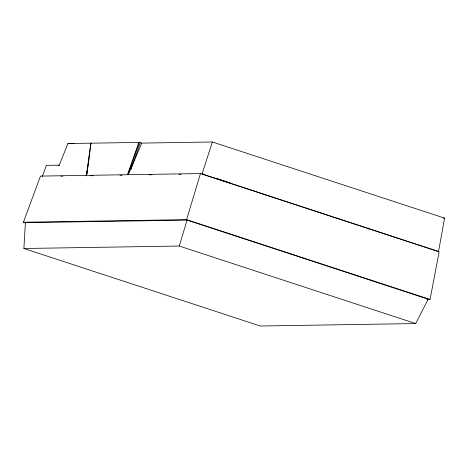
<?xml version="1.0" encoding="UTF-8"?>
<svg xmlns="http://www.w3.org/2000/svg" width="468" height="468" viewBox="0 0 468 468"><rect width="100%" height="100%" fill="white"/><g stroke="black" fill="none" stroke-linecap="round" stroke-linejoin="round"><path stroke-width="0.7" d="M23.891 248.496L25.401 222.674L187.054 220.118L428.226 299.192L415.689 323.558L260.313 326.015L23.891 248.496L179.267 246.039L415.689 323.558M127.518 174.47L138.3 143.881A1.322 0.474 -71.8 0 0 138.341 142.43L90.991 143.179L86.58 175.792L87.563 169.299M86.393 175.798L90.827 143.179L67.936 143.541L59.266 165.157L46.396 165.362L42.29 176.494M87.885 167.14L88.107 165.695M88.323 164.25L88.651 162.086M88.867 160.647L89.084 159.202M89.411 157.037L89.628 155.598M86.094 175.798L86.785 171.487M444.6 218.135L438.534 251.503L202.041 173.967L212.355 141.985L444.6 218.135L443.143 218.158M427.869 299.508L430.057 299.473L439.148 251.813L200.479 173.558L40.476 176.091L23.4 222.23L25.483 222.908M23.4 222.23L186.592 219.644L200.479 173.558M179.267 246.039L187.054 220.118M128.004 174.628L138.785 144.039A1.322 0.474 -71.8 0 0 138.826 142.588M131.005 169.229L140.359 142.641L141.775 143.103L212.355 141.985M368.375 229.197L368.86 227.834M128.419 174.47L141.775 143.103M74.517 143.694L67.936 143.541M138.388 142.67L140.359 142.641M57.933 165.438L59.459 165.415M60.717 176.202L62.893 176.167M90.219 175.734L93.126 175.687M120.013 175.266L122.195 175.231M149.146 174.804L152.047 174.757M178.852 174.336L181.028 174.301M426.769 299.216L428.226 299.192M202.609 173.821L204.686 174.505M215.771 178.138L230.32 182.906M90.991 143.179L91.476 143.337M186.592 219.644L430.057 299.473"/></g></svg>
